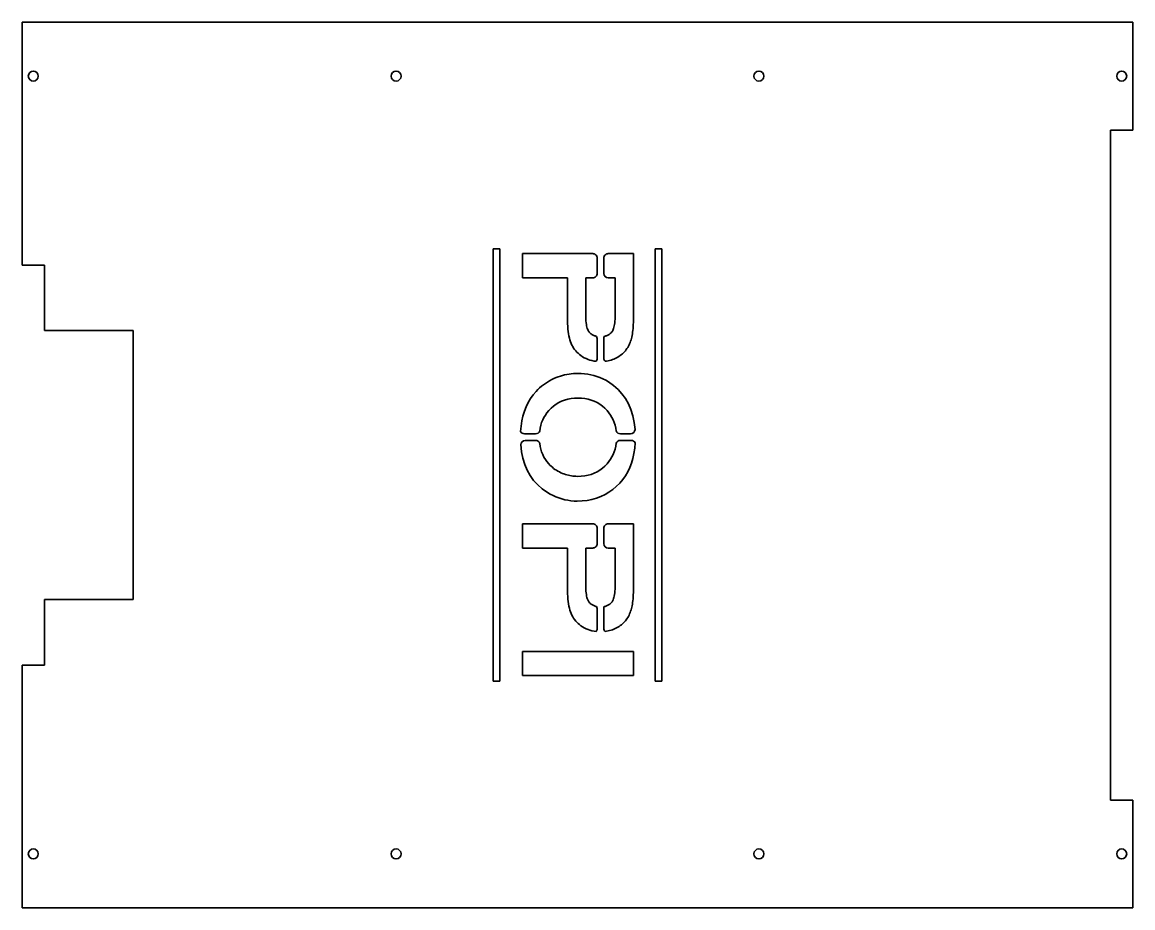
# Model space of a CAD drawing. Extents: x -40 to 460, y -51 to 348.
import ezdxf

# ---------------------------------------------------------------- set-up
doc = ezdxf.new("R2010")
doc.units = 0

msp = doc.modelspace()

# ---------------------------------------------------------------- linework, layer by layer
at = {"color": 7, "lineweight": 35}
for p, q in [((-40, 347.75), (460, 347.75)), ((-40, 238.5), (-40, 347.75)), ((460, 347.75), (460, 299.25)), ((450, 299.25), (450, 148.5)), ((172, 245.75), (172, 51.25)), ((175, 51.25), (175, 245.75)), ((245, 51.25), (245, 245.75)), ((248, 245.75), (248, 51.25)), ((188.994919, 243.613068), (216.831909, 243.613068)), ((235.185394, 243.613068), (235.185394, 214.748596)), ((-30, 238.5), (-30, 209)), ((-30, 209), (10, 209)), ((10, 209), (10, 88)), ((450, -2.25), (450, 148.5)), ((188.994919, 122.037971), (216.831909, 122.037971)), ((235.185394, 122.037971), (235.185394, 93.1735)), ((10, 88), (-30, 88)), ((-30, 58.5), (-30, 88)), ((189.03154, 64.638695), (231.37587, 64.638695)), ((-40, -50.75), (-40, 58.5)), ((231.37587, 53.722954), (189.03154, 53.722954)), ((460, -2.25), (460, -50.75)), ((460, -50.75), (-40, -50.75))]:
    msp.add_line(p, q, dxfattribs=at)
at = {"color": 7, "lineweight": 35, "ltscale": 0.25}
for p, q in [((460, 299.25), (450, 299.25)), ((-40, 238.5), (-30, 238.5)), ((-40, 58.5), (-30, 58.5)), ((460, -2.25), (450, -2.25))]:
    msp.add_line(p, q, dxfattribs=at)
at = {"color": 7, "lineweight": 35, "ltscale": 0.075}
for p, q in [((175, 245.75), (172, 245.75)), ((245, 245.75), (248, 245.75)), ((172, 51.25), (175, 51.25)), ((248, 51.25), (245, 51.25))]:
    msp.add_line(p, q, dxfattribs=at)
at = {"color": 7, "lineweight": 35, "ltscale": 0.095238}
for p, q in [((188.994919, 243.613068), (185.185394, 243.613068)), ((188.994919, 232.697311), (185.185394, 232.697311)), ((188.994919, 122.037971), (185.185394, 122.037971)), ((188.994919, 111.122215), (185.185394, 111.122215)), ((231.37587, 64.638695), (235.185394, 64.638695)), ((231.37587, 53.722954), (235.185394, 53.722954))]:
    msp.add_line(p, q, dxfattribs=at)
at = {"color": 7, "lineweight": 35, "ltscale": 0.272894}
for p, q in [((185.185394, 243.613068), (185.185394, 232.697311)), ((185.185394, 122.037971), (185.185394, 111.122215)), ((185.185394, 64.638695), (185.185394, 53.722954)), ((235.185394, 64.638695), (235.185394, 53.722954))]:
    msp.add_line(p, q, dxfattribs=at)
at = {"color": 7, "lineweight": 35, "ltscale": 0.172894}
for p, q in [((218.831909, 234.697311), (218.831909, 241.613068)), ((221.831909, 241.613068), (221.831909, 234.697311)), ((218.831909, 113.122215), (218.831909, 120.037971)), ((221.831909, 120.037971), (221.831909, 113.122215))]:
    msp.add_line(p, q, dxfattribs=at)
at = {"color": 7, "lineweight": 35, "ltscale": 0.187683}
for p, q in [((223.831909, 243.613068), (231.339249, 243.613068)), ((223.831909, 122.037971), (231.339233, 122.037971))]:
    msp.add_line(p, q, dxfattribs=at)
at = {"color": 7, "lineweight": 35, "ltscale": 0.096154}
for p, q in [((231.339249, 243.613068), (235.185394, 243.613068)), ((231.339233, 122.037971), (235.185394, 122.037971)), ((189.03154, 64.638695), (185.185394, 64.638695)), ((185.185394, 53.722954), (189.03154, 53.722954))]:
    msp.add_line(p, q, dxfattribs=at)
at = {"color": 7, "lineweight": 35, "ltscale": 0.412088}
for p, q in [((205.478424, 232.697311), (188.994919, 232.697311)), ((205.478424, 111.122215), (188.994919, 111.122215))]:
    msp.add_line(p, q, dxfattribs=at)
at = {"color": 7, "lineweight": 35, "ltscale": 0.448718}
for p, q in [((205.478424, 214.748596), (205.478424, 232.697311)), ((205.478424, 93.1735), (205.478424, 111.122215))]:
    msp.add_line(p, q, dxfattribs=at)
at = {"color": 7, "lineweight": 35, "ltscale": 0.416667}
for p, q in [((213.720184, 232.697311), (213.720184, 216.03064)), ((226.943649, 216.03064), (226.943649, 232.697311)), ((213.720184, 111.122215), (213.720184, 94.455544)), ((226.943634, 94.455544), (226.943634, 111.122215))]:
    msp.add_line(p, q, dxfattribs=at)
at = {"color": 7, "lineweight": 35, "ltscale": 0.077793}
for p, q in [((216.831909, 232.697311), (213.720184, 232.697311)), ((216.831909, 111.122215), (213.720184, 111.122215)), ((226.943634, 111.122215), (223.831909, 111.122215))]:
    msp.add_line(p, q, dxfattribs=at)
at = {"color": 7, "lineweight": 35, "ltscale": 0.077794}
msp.add_line((226.943649, 232.697311), (223.831909, 232.697311), dxfattribs=at)
at = {"color": 7, "lineweight": 35, "ltscale": 0.024168}
for p, q in [((213.720184, 216.03064), (213.730804, 215.06398)), ((213.720184, 94.455544), (213.730804, 93.488884))]:
    msp.add_line(p, q, dxfattribs=at)
at = {"color": 7, "lineweight": 35, "ltscale": 0.022697}
for p, q in [((213.730804, 215.06398), (213.76268, 214.156647)), ((213.730804, 93.488884), (213.76268, 92.581551))]:
    msp.add_line(p, q, dxfattribs=at)
at = {"color": 7, "lineweight": 35, "ltscale": 0.022825}
for p, q in [((226.901138, 214.144928), (226.933014, 215.057388)), ((226.901138, 92.569832), (226.933014, 93.482292))]:
    msp.add_line(p, q, dxfattribs=at)
at = {"color": 7, "lineweight": 35, "ltscale": 0.024333}
for p, q in [((226.933014, 215.057388), (226.943649, 216.03064)), ((226.933014, 93.482292), (226.943634, 94.455544))]:
    msp.add_line(p, q, dxfattribs=at)
at = {"color": 7, "lineweight": 35, "ltscale": 0.033852}
for p, q in [((205.492172, 213.394577), (205.478424, 214.748596)), ((205.492172, 91.819481), (205.478424, 93.1735))]:
    msp.add_line(p, q, dxfattribs=at)
at = {"color": 7, "lineweight": 35, "ltscale": 0.032338}
for p, q in [((205.533371, 212.101715), (205.492172, 213.394577)), ((205.533371, 90.526619), (205.492172, 91.819481))]:
    msp.add_line(p, q, dxfattribs=at)
at = {"color": 7, "lineweight": 35, "ltscale": 0.03084}
for p, q in [((205.602051, 210.870026), (205.533371, 212.101715)), ((205.602051, 89.29493), (205.533371, 90.526619))]:
    msp.add_line(p, q, dxfattribs=at)
at = {"color": 7, "lineweight": 35, "ltscale": 0.029362}
msp.add_line((205.698212, 209.699509), (205.602051, 210.870026), dxfattribs=at)
at = {"color": 7, "lineweight": 35, "ltscale": 0.021241}
for p, q in [((213.76268, 214.156647), (213.815796, 213.30867)), ((213.76268, 92.581551), (213.815796, 91.733574))]:
    msp.add_line(p, q, dxfattribs=at)
at = {"color": 7, "lineweight": 35, "ltscale": 0.019804}
msp.add_line((213.815796, 213.30867), (213.890152, 212.52002), dxfattribs=at)
at = {"color": 7, "lineweight": 35, "ltscale": 0.018388}
msp.add_line((213.890152, 212.52002), (213.985764, 211.790726), dxfattribs=at)
at = {"color": 7, "lineweight": 35, "ltscale": 0.017002}
for p, q in [((213.985764, 211.790726), (214.1026, 211.120758)), ((213.985764, 90.21563), (214.1026, 89.545662))]:
    msp.add_line(p, q, dxfattribs=at)
at = {"color": 7, "lineweight": 35, "ltscale": 0.015651}
for p, q in [((214.1026, 211.120758), (214.240707, 210.510132)), ((214.1026, 89.545662), (214.240707, 88.935036))]:
    msp.add_line(p, q, dxfattribs=at)
at = {"color": 7, "lineweight": 35, "ltscale": 0.014346}
for p, q in [((214.240707, 210.510132), (214.40004, 209.958847)), ((214.240707, 88.935036), (214.40004, 88.383766))]:
    msp.add_line(p, q, dxfattribs=at)
at = {"color": 7, "lineweight": 35, "ltscale": 0.014258}
for p, q in [((226.263779, 209.947128), (226.423126, 210.494751)), ((226.263779, 88.372032), (226.423126, 88.919655))]:
    msp.add_line(p, q, dxfattribs=at)
at = {"color": 7, "lineweight": 35, "ltscale": 0.015597}
msp.add_line((226.423126, 210.494751), (226.561218, 211.103165), dxfattribs=at)
at = {"color": 7, "lineweight": 35, "ltscale": 0.016984}
for p, q in [((226.561218, 211.103165), (226.67807, 211.7724)), ((226.561218, 89.528084), (226.67807, 90.197304))]:
    msp.add_line(p, q, dxfattribs=at)
at = {"color": 7, "lineweight": 35, "ltscale": 0.018407}
for p, q in [((226.67807, 211.7724), (226.773682, 212.502441)), ((226.67807, 90.197304), (226.773666, 90.927345))]:
    msp.add_line(p, q, dxfattribs=at)
at = {"color": 7, "lineweight": 35, "ltscale": 0.019858}
for p, q in [((226.773682, 212.502441), (226.848038, 213.293274)), ((226.773666, 90.927345), (226.848022, 91.718193))]:
    msp.add_line(p, q, dxfattribs=at)
at = {"color": 7, "lineweight": 35, "ltscale": 0.021333}
msp.add_line((226.848038, 213.293274), (226.901138, 214.144928), dxfattribs=at)
at = {"color": 7, "lineweight": 35, "ltscale": 0.022282}
for p, q in [((235.068176, 210.742737), (235.002258, 209.853912)), ((235.068176, 89.167641), (235.002243, 88.278816))]:
    msp.add_line(p, q, dxfattribs=at)
at = {"color": 7, "lineweight": 35, "ltscale": 0.023382}
for p, q in [((235.119461, 211.67662), (235.068176, 210.742737)), ((235.119461, 90.101509), (235.068176, 89.167641))]:
    msp.add_line(p, q, dxfattribs=at)
at = {"color": 7, "lineweight": 35, "ltscale": 0.02449}
msp.add_line((235.156082, 212.655548), (235.119461, 211.67662), dxfattribs=at)
at = {"color": 7, "lineweight": 35, "ltscale": 0.025606}
for p, q in [((235.178085, 213.679535), (235.156082, 212.655548)), ((235.17807, 92.104454), (235.156082, 91.080452))]:
    msp.add_line(p, q, dxfattribs=at)
at = {"color": 7, "lineweight": 35, "ltscale": 0.026727}
for p, q in [((235.185394, 214.748596), (235.178085, 213.679535)), ((235.185394, 93.1735), (235.17807, 92.104454))]:
    msp.add_line(p, q, dxfattribs=at)
at = {"color": 7, "lineweight": 35, "ltscale": 0.027905}
msp.add_line((205.821838, 208.590179), (205.698212, 209.699509), dxfattribs=at)
at = {"color": 7, "lineweight": 35, "ltscale": 0.026475}
for p, q in [((205.972931, 207.542007), (205.821838, 208.590179)), ((205.972931, 85.966896), (205.821838, 87.015068))]:
    msp.add_line(p, q, dxfattribs=at)
at = {"color": 7, "lineweight": 35, "ltscale": 0.025076}
msp.add_line((206.151505, 206.555008), (205.972931, 207.542007), dxfattribs=at)
at = {"color": 7, "lineweight": 35, "ltscale": 0.023712}
for p, q in [((206.357559, 205.629181), (206.151505, 206.555008)), ((206.357559, 84.054085), (206.151505, 84.979912))]:
    msp.add_line(p, q, dxfattribs=at)
at = {"color": 7, "lineweight": 35, "ltscale": 0.022391}
for p, q in [((206.591064, 204.764526), (206.357559, 205.629181)), ((206.591064, 83.18943), (206.357559, 84.054085))]:
    msp.add_line(p, q, dxfattribs=at)
at = {"color": 7, "lineweight": 35, "ltscale": 0.013101}
for p, q in [((214.40004, 209.958847), (214.580627, 209.466904)), ((214.40004, 88.383766), (214.580627, 87.891823))]:
    msp.add_line(p, q, dxfattribs=at)
at = {"color": 7, "lineweight": 35, "ltscale": 0.011934}
msp.add_line((214.580627, 209.466904), (214.782455, 209.034302), dxfattribs=at)
at = {"color": 7, "lineweight": 35, "ltscale": 0.007288}
for p, q in [((214.782455, 209.034302), (214.929901, 208.782837)), ((225.733917, 208.782837), (225.881363, 209.034302)), ((214.782455, 87.459206), (214.929901, 87.207741)), ((225.733917, 87.207741), (225.881363, 87.459206))]:
    msp.add_line(p, q, dxfattribs=at)
at = {"color": 7, "lineweight": 35, "ltscale": 0.007298}
for p, q in [((214.929901, 208.782837), (215.093811, 208.54126)), ((225.570007, 208.541275), (225.733917, 208.782837)), ((214.929901, 87.207741), (215.093811, 86.966179)), ((225.570007, 86.966179), (225.733917, 87.207741))]:
    msp.add_line(p, q, dxfattribs=at)
at = {"color": 7, "lineweight": 35, "ltscale": 0.007341}
for p, q in [((215.093811, 208.54126), (215.274216, 208.309586)), ((225.389603, 208.309586), (225.570007, 208.541275)), ((215.093811, 86.966179), (215.274216, 86.734489)), ((225.389603, 86.734489), (225.570007, 86.966179))]:
    msp.add_line(p, q, dxfattribs=at)
at = {"color": 7, "lineweight": 35, "ltscale": 0.007414}
for p, q in [((215.274216, 208.309586), (215.4711, 208.087784)), ((225.192719, 208.087784), (225.389603, 208.309586)), ((215.274216, 86.734489), (215.4711, 86.512703)), ((225.192719, 86.512703), (225.389603, 86.734489))]:
    msp.add_line(p, q, dxfattribs=at)
at = {"color": 7, "lineweight": 35, "ltscale": 0.007518}
for p, q in [((215.4711, 208.087784), (215.684479, 207.875885)), ((224.97934, 207.875885), (225.192719, 208.087784)), ((215.4711, 86.512703), (215.684479, 86.300789)), ((224.97934, 86.300789), (225.192719, 86.512703))]:
    msp.add_line(p, q, dxfattribs=at)
at = {"color": 7, "lineweight": 35, "ltscale": 0.00765}
for p, q in [((215.684479, 207.875885), (215.914322, 207.673874)), ((224.749496, 207.673874), (224.97934, 207.875885)), ((215.684479, 86.300789), (215.914322, 86.098763)), ((224.749496, 86.098763), (224.97934, 86.300789))]:
    msp.add_line(p, q, dxfattribs=at)
at = {"color": 7, "lineweight": 35, "ltscale": 0.00781}
for p, q in [((215.914322, 207.673874), (216.16066, 207.48175)), ((224.503159, 207.48175), (224.749496, 207.673874)), ((215.914322, 86.098763), (216.16066, 85.906654)), ((224.503159, 85.906654), (224.749496, 86.098763))]:
    msp.add_line(p, q, dxfattribs=at)
at = {"color": 7, "lineweight": 35, "ltscale": 0.007996}
for p, q in [((216.16066, 207.48175), (216.423492, 207.299515)), ((224.240326, 207.299515), (224.503159, 207.48175)), ((216.16066, 85.906654), (216.423492, 85.724419)), ((224.240326, 85.724419), (224.503159, 85.906654))]:
    msp.add_line(p, q, dxfattribs=at)
at = {"color": 7, "lineweight": 35, "ltscale": 0.008205}
for p, q in [((216.423492, 207.299515), (216.702789, 207.127167)), ((223.961029, 207.127167), (224.240326, 207.299515)), ((216.423492, 85.724419), (216.702789, 85.552071)), ((223.961029, 85.552071), (224.240326, 85.724419))]:
    msp.add_line(p, q, dxfattribs=at)
at = {"color": 7, "lineweight": 35, "ltscale": 0.008437}
for p, q in [((216.702789, 207.127167), (216.998581, 206.964706)), ((223.665237, 206.964706), (223.961029, 207.127167)), ((216.702789, 85.552071), (216.998581, 85.38961)), ((223.665237, 85.38961), (223.961029, 85.552071))]:
    msp.add_line(p, q, dxfattribs=at)
at = {"color": 7, "lineweight": 35, "ltscale": 0.008541}
for p, q in [((216.998581, 206.964706), (217.305725, 206.815079)), ((216.998581, 85.38961), (217.305725, 85.239983))]:
    msp.add_line(p, q, dxfattribs=at)
at = {"color": 7, "lineweight": 35, "ltscale": 0.008519}
for p, q in [((217.305725, 206.815079), (217.619095, 206.681198)), ((217.305725, 85.239983), (217.619095, 85.106087))]:
    msp.add_line(p, q, dxfattribs=at)
at = {"color": 7, "lineweight": 35, "ltscale": 0.008518}
for p, q in [((217.619095, 206.681198), (217.93869, 206.563065)), ((217.619095, 85.106087), (217.93869, 84.987968))]:
    msp.add_line(p, q, dxfattribs=at)
at = {"color": 7, "lineweight": 35, "ltscale": 0.008538}
for p, q in [((217.93869, 206.563065), (218.264511, 206.460678)), ((217.93869, 84.987968), (218.264511, 84.885597))]:
    msp.add_line(p, q, dxfattribs=at)
at = {"color": 7, "lineweight": 35, "ltscale": 0.008579}
for p, q in [((218.264511, 206.460678), (218.596558, 206.374054)), ((218.264511, 84.885597), (218.596558, 84.798958))]:
    msp.add_line(p, q, dxfattribs=at)
at = {"color": 7, "lineweight": 35, "ltscale": 0.225352}
for p, q in [((218.831909, 196.418686), (218.831909, 205.43277)), ((218.831909, 74.84359), (218.831909, 83.857674))]:
    msp.add_line(p, q, dxfattribs=at)
at = {"color": 7, "lineweight": 35, "ltscale": 0.22055}
for p, q in [((221.831909, 205.415802), (221.831909, 196.593811)), ((221.831909, 83.840706), (221.831909, 75.0187))]:
    msp.add_line(p, q, dxfattribs=at)
at = {"color": 7, "lineweight": 35, "ltscale": 0.008499}
for p, q in [((222.076416, 206.374054), (222.405167, 206.460678)), ((222.076416, 84.798958), (222.405167, 84.885597))]:
    msp.add_line(p, q, dxfattribs=at)
at = {"color": 7, "lineweight": 35, "ltscale": 0.008477}
for p, q in [((222.405167, 206.460678), (222.728424, 206.563065)), ((222.405167, 84.885597), (222.728424, 84.987968))]:
    msp.add_line(p, q, dxfattribs=at)
at = {"color": 7, "lineweight": 35, "ltscale": 0.008475}
for p, q in [((222.728424, 206.563065), (223.046188, 206.681198)), ((222.728424, 84.987968), (223.046188, 85.106087))]:
    msp.add_line(p, q, dxfattribs=at)
at = {"color": 7, "lineweight": 35, "ltscale": 0.008494}
for p, q in [((223.046188, 206.681198), (223.358459, 206.815079)), ((223.046188, 85.106087), (223.358459, 85.239983))]:
    msp.add_line(p, q, dxfattribs=at)
at = {"color": 7, "lineweight": 35, "ltscale": 0.008533}
for p, q in [((223.358459, 206.815079), (223.665237, 206.964706)), ((223.358459, 85.239983), (223.665237, 85.38961))]:
    msp.add_line(p, q, dxfattribs=at)
at = {"color": 7, "lineweight": 35, "ltscale": 0.011785}
for p, q in [((225.881363, 209.034302), (226.083206, 209.460312)), ((225.881363, 87.459206), (226.083191, 87.885216))]:
    msp.add_line(p, q, dxfattribs=at)
at = {"color": 7, "lineweight": 35, "ltscale": 0.012981}
for p, q in [((226.083206, 209.460312), (226.263779, 209.947128)), ((226.083191, 87.885216), (226.263779, 88.372032))]:
    msp.add_line(p, q, dxfattribs=at)
at = {"color": 7, "lineweight": 35, "ltscale": 0.016093}
msp.add_line((234.295654, 205.452072), (234.117264, 204.833572), dxfattribs=at)
at = {"color": 7, "lineweight": 35, "ltscale": 0.016318}
for p, q in [((234.452789, 206.085587), (234.295654, 205.452072)), ((234.452789, 84.51049), (234.295639, 83.876976))]:
    msp.add_line(p, q, dxfattribs=at)
at = {"color": 7, "lineweight": 35, "ltscale": 0.01695}
for p, q in [((234.591995, 206.749146), (234.452789, 206.085587)), ((234.59198, 85.174049), (234.452789, 84.51049))]:
    msp.add_line(p, q, dxfattribs=at)
at = {"color": 7, "lineweight": 35, "ltscale": 0.017987}
for p, q in [((234.716522, 207.457748), (234.591995, 206.749146)), ((234.716522, 85.882652), (234.59198, 85.174049))]:
    msp.add_line(p, q, dxfattribs=at)
at = {"color": 7, "lineweight": 35, "ltscale": 0.019041}
for p, q in [((234.826431, 208.211411), (234.716522, 207.457748)), ((234.826416, 86.63633), (234.716522, 85.882652))]:
    msp.add_line(p, q, dxfattribs=at)
at = {"color": 7, "lineweight": 35, "ltscale": 0.020109}
for p, q in [((234.921661, 209.010132), (234.826431, 208.211411)), ((234.921661, 87.435036), (234.826416, 86.63633))]:
    msp.add_line(p, q, dxfattribs=at)
at = {"color": 7, "lineweight": 35, "ltscale": 0.021191}
msp.add_line((235.002258, 209.853912), (234.921661, 209.010132), dxfattribs=at)
at = {"color": 7, "lineweight": 35, "ltscale": 0.02112}
for p, q in [((206.852051, 203.961044), (206.591064, 204.764526)), ((206.852051, 82.385948), (206.591064, 83.18943))]:
    msp.add_line(p, q, dxfattribs=at)
at = {"color": 7, "lineweight": 35, "ltscale": 0.020315}
for p, q in [((207.145645, 203.203354), (206.852051, 203.961044)), ((207.145645, 81.628258), (206.852051, 82.385948))]:
    msp.add_line(p, q, dxfattribs=at)
at = {"color": 7, "lineweight": 35, "ltscale": 0.01998}
for p, q in [((207.476959, 202.476074), (207.145645, 203.203354)), ((207.476959, 80.900963), (207.145645, 81.628258))]:
    msp.add_line(p, q, dxfattribs=at)
at = {"color": 7, "lineweight": 35, "ltscale": 0.019714}
for p, q in [((207.846008, 201.77919), (207.476959, 202.476074)), ((207.846008, 80.204094), (207.476959, 80.900963))]:
    msp.add_line(p, q, dxfattribs=at)
at = {"color": 7, "lineweight": 35, "ltscale": 0.019521}
for p, q in [((208.252792, 201.112701), (207.846008, 201.77919)), ((208.252792, 79.537605), (207.846008, 80.204094))]:
    msp.add_line(p, q, dxfattribs=at)
at = {"color": 7, "lineweight": 35, "ltscale": 0.0194}
for p, q in [((208.697296, 200.476624), (208.252792, 201.112701)), ((208.697296, 78.901527), (208.252792, 79.537605))]:
    msp.add_line(p, q, dxfattribs=at)
at = {"color": 7, "lineweight": 35, "ltscale": 0.019355}
msp.add_line((209.179535, 199.870941), (208.697296, 200.476624), dxfattribs=at)
at = {"color": 7, "lineweight": 35, "ltscale": 0.015673}
for p, q in [((231.925323, 200.426254), (231.539963, 199.931747)), ((231.925323, 78.851158), (231.539963, 78.356651))]:
    msp.add_line(p, q, dxfattribs=at)
at = {"color": 7, "lineweight": 35, "ltscale": 0.015201}
for p, q in [((232.273682, 200.924606), (231.925323, 200.426254)), ((232.273666, 79.34951), (231.925323, 78.851158))]:
    msp.add_line(p, q, dxfattribs=at)
at = {"color": 7, "lineweight": 35, "ltscale": 0.015218}
for p, q in [((232.600784, 201.437973), (232.273682, 200.924606)), ((232.600769, 79.862877), (232.273666, 79.34951))]:
    msp.add_line(p, q, dxfattribs=at)
at = {"color": 7, "lineweight": 35, "ltscale": 0.015263}
for p, q in [((232.906647, 201.966354), (232.600784, 201.437973)), ((232.906631, 80.391258), (232.600769, 79.862877))]:
    msp.add_line(p, q, dxfattribs=at)
at = {"color": 7, "lineweight": 35, "ltscale": 0.015336}
for p, q in [((233.191254, 202.509766), (232.906647, 201.966354)), ((233.191254, 80.934669), (232.906631, 80.391258))]:
    msp.add_line(p, q, dxfattribs=at)
at = {"color": 7, "lineweight": 35, "ltscale": 0.015436}
msp.add_line((233.454636, 203.068192), (233.191254, 202.509766), dxfattribs=at)
at = {"color": 7, "lineweight": 35, "ltscale": 0.015561}
msp.add_line((233.696747, 203.641632), (233.454636, 203.068192), dxfattribs=at)
at = {"color": 7, "lineweight": 35, "ltscale": 0.015714}
for p, q in [((233.917633, 204.230103), (233.696747, 203.641632)), ((233.917633, 82.655006), (233.696747, 82.066551))]:
    msp.add_line(p, q, dxfattribs=at)
at = {"color": 7, "lineweight": 35, "ltscale": 0.015891}
for p, q in [((234.117264, 204.833572), (233.917633, 204.230103)), ((234.117264, 83.258492), (233.917633, 82.655006))]:
    msp.add_line(p, q, dxfattribs=at)
at = {"color": 7, "lineweight": 35, "ltscale": 0.019386}
for p, q in [((209.699493, 199.29567), (209.179535, 199.870941)), ((209.699493, 77.720558), (209.179535, 78.29583))]:
    msp.add_line(p, q, dxfattribs=at)
at = {"color": 7, "lineweight": 35, "ltscale": 0.019492}
for p, q in [((210.257187, 198.750793), (209.699493, 199.29567)), ((210.257187, 77.175682), (209.699493, 77.720558))]:
    msp.add_line(p, q, dxfattribs=at)
at = {"color": 7, "lineweight": 35, "ltscale": 0.019672}
for p, q in [((210.8526, 198.236328), (210.257187, 198.750793)), ((210.8526, 76.661217), (210.257187, 77.175682))]:
    msp.add_line(p, q, dxfattribs=at)
at = {"color": 7, "lineweight": 35, "ltscale": 0.019925}
for p, q in [((211.485764, 197.752258), (210.8526, 198.236328)), ((211.485764, 76.177162), (210.8526, 76.661217))]:
    msp.add_line(p, q, dxfattribs=at)
at = {"color": 7, "lineweight": 35, "ltscale": 0.023249}
for p, q in [((212.260117, 197.237244), (211.485764, 197.752258)), ((212.260117, 75.662148), (211.485764, 76.177162))]:
    msp.add_line(p, q, dxfattribs=at)
at = {"color": 7, "lineweight": 35, "ltscale": 0.023065}
for p, q in [((213.059387, 196.776428), (212.260117, 197.237244)), ((213.059387, 75.201332), (212.260117, 75.662148))]:
    msp.add_line(p, q, dxfattribs=at)
at = {"color": 7, "lineweight": 35, "ltscale": 0.022975}
for p, q in [((213.88356, 196.369843), (213.059387, 196.776428)), ((213.88356, 74.794731), (213.059387, 75.201332))]:
    msp.add_line(p, q, dxfattribs=at)
at = {"color": 7, "lineweight": 35, "ltscale": 0.022982}
for p, q in [((214.732635, 196.017456), (213.88356, 196.369843)), ((214.732635, 74.442375), (213.88356, 74.794731))]:
    msp.add_line(p, q, dxfattribs=at)
at = {"color": 7, "lineweight": 35, "ltscale": 0.023087}
for p, q in [((215.606644, 195.719284), (214.732635, 196.017456)), ((215.606644, 74.144188), (214.732635, 74.442375))]:
    msp.add_line(p, q, dxfattribs=at)
at = {"color": 7, "lineweight": 35, "ltscale": 0.023285}
for p, q in [((216.505539, 195.475327), (215.606644, 195.719284)), ((216.505539, 73.90023), (215.606644, 74.144188))]:
    msp.add_line(p, q, dxfattribs=at)
at = {"color": 7, "lineweight": 35, "ltscale": 0.023577}
for p, q in [((217.429352, 195.285583), (216.505539, 195.475327)), ((217.429352, 73.710503), (216.505539, 73.90023))]:
    msp.add_line(p, q, dxfattribs=at)
at = {"color": 7, "lineweight": 35, "ltscale": 0.023959}
for p, q in [((218.378067, 195.150055), (217.429352, 195.285583)), ((218.378067, 73.574959), (217.429352, 73.710503))]:
    msp.add_line(p, q, dxfattribs=at)
at = {"color": 7, "lineweight": 35, "ltscale": 0.017125}
for p, q in [((223.104797, 195.270203), (222.427155, 195.170212)), ((223.104797, 73.695122), (222.427155, 73.5951))]:
    msp.add_line(p, q, dxfattribs=at)
at = {"color": 7, "lineweight": 35, "ltscale": 0.017064}
for p, q in [((223.775131, 195.398773), (223.104797, 195.270203)), ((223.775131, 73.823677), (223.104797, 73.695122))]:
    msp.add_line(p, q, dxfattribs=at)
at = {"color": 7, "lineweight": 35, "ltscale": 0.017034}
for p, q in [((224.438141, 195.555923), (223.775131, 195.398773)), ((224.438141, 73.980827), (223.775131, 73.823677))]:
    msp.add_line(p, q, dxfattribs=at)
at = {"color": 7, "lineweight": 35, "ltscale": 0.017037}
msp.add_line((225.093811, 195.741638), (224.438141, 195.555923), dxfattribs=at)
at = {"color": 7, "lineweight": 35, "ltscale": 0.017071}
for p, q in [((225.742172, 195.955917), (225.093811, 195.741638)), ((225.742172, 74.380821), (225.093811, 74.166527))]:
    msp.add_line(p, q, dxfattribs=at)
at = {"color": 7, "lineweight": 35, "ltscale": 0.017137}
for p, q in [((226.383209, 196.198776), (225.742172, 195.955917)), ((226.383194, 74.62368), (225.742172, 74.380821))]:
    msp.add_line(p, q, dxfattribs=at)
at = {"color": 7, "lineweight": 35, "ltscale": 0.017234}
for p, q in [((227.016907, 196.4702), (226.383209, 196.198776)), ((227.016891, 74.895103), (226.383194, 74.62368))]:
    msp.add_line(p, q, dxfattribs=at)
at = {"color": 7, "lineweight": 35, "ltscale": 0.016652}
for p, q in [((227.613235, 196.766907), (227.016907, 196.4702)), ((227.613235, 75.191811), (227.016891, 74.895103))]:
    msp.add_line(p, q, dxfattribs=at)
at = {"color": 7, "lineweight": 35, "ltscale": 0.016389}
for p, q in [((228.186127, 197.085587), (227.613235, 196.766907)), ((228.186127, 75.51049), (227.613235, 75.191811))]:
    msp.add_line(p, q, dxfattribs=at)
at = {"color": 7, "lineweight": 35, "ltscale": 0.016162}
for p, q in [((228.73558, 197.426254), (228.186127, 197.085587)), ((228.73558, 75.851158), (228.186127, 75.51049))]:
    msp.add_line(p, q, dxfattribs=at)
at = {"color": 7, "lineweight": 35, "ltscale": 0.015972}
for p, q in [((229.261597, 197.788879), (228.73558, 197.426254)), ((229.261581, 76.213799), (228.73558, 75.851158))]:
    msp.add_line(p, q, dxfattribs=at)
at = {"color": 7, "lineweight": 35, "ltscale": 0.015821}
for p, q in [((229.76416, 198.173508), (229.261597, 197.788879)), ((229.764145, 76.598412), (229.261581, 76.213799))]:
    msp.add_line(p, q, dxfattribs=at)
at = {"color": 7, "lineweight": 35, "ltscale": 0.01571}
for p, q in [((230.243286, 198.580093), (229.76416, 198.173508)), ((230.243271, 77.004997), (229.764145, 76.598412))]:
    msp.add_line(p, q, dxfattribs=at)
at = {"color": 7, "lineweight": 35, "ltscale": 0.015638}
msp.add_line((230.698944, 199.008667), (230.243286, 198.580093), dxfattribs=at)
at = {"color": 7, "lineweight": 35, "ltscale": 0.015609}
for p, q in [((231.13118, 199.459213), (230.698944, 199.008667)), ((231.13118, 77.884117), (230.698944, 77.433571))]:
    msp.add_line(p, q, dxfattribs=at)
at = {"color": 7, "lineweight": 35, "ltscale": 0.01562}
for p, q in [((231.539963, 199.931747), (231.13118, 199.459213)), ((231.539963, 78.356651), (231.13118, 77.884117))]:
    msp.add_line(p, q, dxfattribs=at)
at = {"color": 7, "lineweight": 35, "ltscale": 0.027437}
msp.add_line((194.634476, 184.600616), (195.524216, 185.243103), dxfattribs=at)
at = {"color": 7, "lineweight": 35, "ltscale": 0.027495}
msp.add_line((195.524216, 185.243103), (196.444, 185.846039), dxfattribs=at)
at = {"color": 7, "lineweight": 35, "ltscale": 0.027608}
msp.add_line((196.444, 185.846039), (197.393814, 186.409409), dxfattribs=at)
at = {"color": 7, "lineweight": 35, "ltscale": 0.027777}
msp.add_line((197.393814, 186.409409), (198.373672, 186.933212), dxfattribs=at)
at = {"color": 7, "lineweight": 35, "ltscale": 0.028}
msp.add_line((198.373672, 186.933212), (199.38356, 187.417465), dxfattribs=at)
at = {"color": 7, "lineweight": 35, "ltscale": 0.028275}
msp.add_line((199.38356, 187.417465), (200.423492, 187.862152), dxfattribs=at)
at = {"color": 7, "lineweight": 35, "ltscale": 0.025007}
msp.add_line((200.423492, 187.862152), (201.358658, 188.217102), dxfattribs=at)
at = {"color": 7, "lineweight": 35, "ltscale": 0.024916}
msp.add_line((201.358658, 188.217102), (202.303345, 188.534683), dxfattribs=at)
at = {"color": 7, "lineweight": 35, "ltscale": 0.024863}
msp.add_line((202.303345, 188.534683), (203.257553, 188.814896), dxfattribs=at)
at = {"color": 7, "lineweight": 35, "ltscale": 0.024846}
msp.add_line((203.257553, 188.814896), (204.221283, 189.057755), dxfattribs=at)
at = {"color": 7, "lineweight": 35, "ltscale": 0.024868}
msp.add_line((204.221283, 189.057755), (205.19455, 189.26326), dxfattribs=at)
at = {"color": 7, "lineweight": 35, "ltscale": 0.024927}
msp.add_line((205.19455, 189.26326), (206.177338, 189.431381), dxfattribs=at)
at = {"color": 7, "lineweight": 35, "ltscale": 0.025022}
msp.add_line((206.177338, 189.431381), (207.169632, 189.562149), dxfattribs=at)
at = {"color": 7, "lineweight": 35, "ltscale": 0.025155}
msp.add_line((207.169632, 189.562149), (208.171478, 189.655563), dxfattribs=at)
at = {"color": 7, "lineweight": 35, "ltscale": 0.025323}
msp.add_line((208.171478, 189.655563), (209.182831, 189.711609), dxfattribs=at)
at = {"color": 7, "lineweight": 35, "ltscale": 0.025526}
msp.add_line((209.182831, 189.711609), (210.203705, 189.73027), dxfattribs=at)
at = {"color": 7, "lineweight": 35, "ltscale": 0.037238}
msp.add_line((210.203705, 189.73027), (211.692719, 189.691818), dxfattribs=at)
at = {"color": 7, "lineweight": 35, "ltscale": 0.036698}
msp.add_line((211.692719, 189.691818), (213.156082, 189.576431), dxfattribs=at)
at = {"color": 7, "lineweight": 35, "ltscale": 0.036263}
msp.add_line((213.156082, 189.576431), (214.593811, 189.384125), dxfattribs=at)
at = {"color": 7, "lineweight": 35, "ltscale": 0.035938}
msp.add_line((214.593811, 189.384125), (216.005905, 189.114883), dxfattribs=at)
at = {"color": 7, "lineweight": 35, "ltscale": 0.035725}
msp.add_line((216.005905, 189.114883), (217.392349, 188.768738), dxfattribs=at)
at = {"color": 7, "lineweight": 35, "ltscale": 0.035627}
msp.add_line((217.392349, 188.768738), (218.753159, 188.345657), dxfattribs=at)
at = {"color": 7, "lineweight": 35, "ltscale": 0.035643}
msp.add_line((218.753159, 188.345657), (220.088318, 187.845657), dxfattribs=at)
at = {"color": 7, "lineweight": 35, "ltscale": 0.035774}
msp.add_line((220.088318, 187.845657), (221.397842, 187.268738), dxfattribs=at)
at = {"color": 7, "lineweight": 35, "ltscale": 0.03602}
msp.add_line((221.397842, 187.268738), (222.681732, 186.614883), dxfattribs=at)
at = {"color": 7, "lineweight": 35, "ltscale": 0.036376}
msp.add_line((222.681732, 186.614883), (223.939972, 185.884125), dxfattribs=at)
at = {"color": 7, "lineweight": 35, "ltscale": 0.068926}
msp.add_line((223.939972, 185.884125), (226.204086, 184.310867), dxfattribs=at)
at = {"color": 7, "lineweight": 35, "ltscale": 0.051854}
msp.add_line((188.830811, 178.360321), (190.032654, 180.050797), dxfattribs=at)
at = {"color": 7, "lineweight": 35, "ltscale": 0.051926}
msp.add_line((190.032654, 180.050797), (191.37587, 181.63504), dxfattribs=at)
at = {"color": 7, "lineweight": 35, "ltscale": 0.027765}
msp.add_line((191.37587, 181.63504), (192.145477, 182.435776), dxfattribs=at)
at = {"color": 7, "lineweight": 35, "ltscale": 0.0276}
msp.add_line((192.145477, 182.435776), (192.945099, 183.196945), dxfattribs=at)
at = {"color": 7, "lineweight": 35, "ltscale": 0.02749}
msp.add_line((192.945099, 183.196945), (193.77478, 183.918564), dxfattribs=at)
at = {"color": 7, "lineweight": 35, "ltscale": 0.027435}
msp.add_line((193.77478, 183.918564), (194.634476, 184.600616), dxfattribs=at)
at = {"color": 7, "lineweight": 35, "ltscale": 0.067417}
msp.add_line((226.204086, 184.310867), (228.234482, 182.536133), dxfattribs=at)
at = {"color": 7, "lineweight": 35, "ltscale": 0.066771}
msp.add_line((228.234482, 182.536133), (230.031174, 180.559952), dxfattribs=at)
at = {"color": 7, "lineweight": 35, "ltscale": 0.067013}
msp.add_line((230.031174, 180.559952), (231.594177, 178.382294), dxfattribs=at)
at = {"color": 7, "lineweight": 35, "ltscale": 0.052831}
msp.add_line((186.851334, 174.660675), (187.77037, 176.563614), dxfattribs=at)
at = {"color": 7, "lineweight": 35, "ltscale": 0.052158}
msp.add_line((187.77037, 176.563614), (188.830811, 178.360321), dxfattribs=at)
at = {"color": 7, "lineweight": 35, "ltscale": 0.035882}
for p, q in [((200.344727, 175.830658), (199.185394, 174.984497)), ((221.222015, 174.984482), (220.062683, 175.830643))]:
    msp.add_line(p, q, dxfattribs=at)
at = {"color": 7, "lineweight": 35, "ltscale": 0.035621}
for p, q in [((201.566345, 176.56398), (200.344727, 175.830658)), ((220.062683, 175.830643), (218.841064, 176.56398))]:
    msp.add_line(p, q, dxfattribs=at)
at = {"color": 7, "lineweight": 35, "ltscale": 0.035649}
for p, q in [((202.85022, 177.184494), (201.566345, 176.56398)), ((218.841064, 176.56398), (217.55719, 177.184494))]:
    msp.add_line(p, q, dxfattribs=at)
at = {"color": 7, "lineweight": 35, "ltscale": 0.035968}
for p, q in [((204.196381, 177.692184), (202.85022, 177.184494)), ((217.55719, 177.184494), (216.211029, 177.692184))]:
    msp.add_line(p, q, dxfattribs=at)
at = {"color": 7, "lineweight": 35, "ltscale": 0.036568}
for p, q in [((205.604797, 178.087051), (204.196381, 177.692184)), ((216.211029, 177.692184), (214.802612, 178.087051))]:
    msp.add_line(p, q, dxfattribs=at)
at = {"color": 7, "lineweight": 35, "ltscale": 0.037438}
for p, q in [((207.0755, 178.36911), (205.604797, 178.087051)), ((214.802612, 178.087051), (213.331909, 178.369095))]:
    msp.add_line(p, q, dxfattribs=at)
at = {"color": 7, "lineweight": 35, "ltscale": 0.038557}
for p, q in [((208.608475, 178.53833), (207.0755, 178.36911)), ((213.331909, 178.369095), (211.79895, 178.53833))]:
    msp.add_line(p, q, dxfattribs=at)
at = {"color": 7, "lineweight": 35, "ltscale": 0.039906}
for p, q in [((210.203705, 178.594742), (208.608475, 178.53833)), ((211.79895, 178.53833), (210.203705, 178.594742))]:
    msp.add_line(p, q, dxfattribs=at)
at = {"color": 7, "lineweight": 35, "ltscale": 0.068133}
msp.add_line((231.594177, 178.382294), (232.923492, 176.003174), dxfattribs=at)
at = {"color": 7, "lineweight": 35, "ltscale": 0.070088}
msp.add_line((232.923492, 176.003174), (234.019089, 173.422592), dxfattribs=at)
at = {"color": 7, "lineweight": 35, "ltscale": 0.056902}
msp.add_line((184.942535, 168.314529), (185.437408, 170.536148), dxfattribs=at)
at = {"color": 7, "lineweight": 35, "ltscale": 0.055225}
msp.add_line((185.437408, 170.536148), (186.073669, 172.651535), dxfattribs=at)
at = {"color": 7, "lineweight": 35, "ltscale": 0.05386}
msp.add_line((186.073669, 172.651535), (186.851334, 174.660675), dxfattribs=at)
at = {"color": 7, "lineweight": 35, "ltscale": 0.031245}
msp.add_line((195.523849, 170.95079), (194.88649, 169.875702), dxfattribs=at)
at = {"color": 7, "lineweight": 35, "ltscale": 0.031369}
msp.add_line((196.246201, 171.976791), (195.523849, 170.95079), dxfattribs=at)
at = {"color": 7, "lineweight": 35, "ltscale": 0.031684}
msp.add_line((197.053528, 172.95372), (196.246201, 171.976791), dxfattribs=at)
at = {"color": 7, "lineweight": 35, "ltscale": 0.037245}
for p, q in [((198.088318, 174.025528), (197.053528, 172.95372)), ((223.353882, 172.95372), (222.319092, 174.025513))]:
    msp.add_line(p, q, dxfattribs=at)
at = {"color": 7, "lineweight": 35, "ltscale": 0.036428}
for p, q in [((199.185394, 174.984497), (198.088318, 174.025528)), ((222.319092, 174.025513), (221.222015, 174.984482))]:
    msp.add_line(p, q, dxfattribs=at)
at = {"color": 7, "lineweight": 35, "ltscale": 0.031669}
msp.add_line((224.161209, 171.977539), (223.353882, 172.95372), dxfattribs=at)
at = {"color": 7, "lineweight": 35, "ltscale": 0.031325}
msp.add_line((224.88356, 170.95372), (224.161209, 171.977539), dxfattribs=at)
at = {"color": 7, "lineweight": 35, "ltscale": 0.031167}
msp.add_line((225.52092, 169.882294), (224.88356, 170.95372), dxfattribs=at)
at = {"color": 7, "lineweight": 35, "ltscale": 0.072813}
msp.add_line((234.019089, 173.422592), (234.880997, 170.640533), dxfattribs=at)
at = {"color": 7, "lineweight": 35, "ltscale": 0.076224}
msp.add_line((234.880997, 170.640533), (235.509216, 167.657013), dxfattribs=at)
at = {"color": 7, "lineweight": 35, "ltscale": 0.061082}
msp.add_line((184.376968, 163.552628), (184.58905, 165.986694), dxfattribs=at)
at = {"color": 7, "lineweight": 35, "ltscale": 0.058863}
msp.add_line((184.58905, 165.986694), (184.942535, 168.314529), dxfattribs=at)
at = {"color": 7, "lineweight": 35, "ltscale": 0.033437}
msp.add_line((193.186859, 165.084488), (192.974411, 163.763977), dxfattribs=at)
at = {"color": 7, "lineweight": 35, "ltscale": 0.032644}
msp.add_line((193.484299, 166.355927), (193.186859, 165.084488), dxfattribs=at)
at = {"color": 7, "lineweight": 35, "ltscale": 0.032019}
msp.add_line((193.866714, 167.578262), (193.484299, 166.355927), dxfattribs=at)
at = {"color": 7, "lineweight": 35, "ltscale": 0.031573}
msp.add_line((194.334106, 168.751526), (193.866714, 167.578262), dxfattribs=at)
at = {"color": 7, "lineweight": 35, "ltscale": 0.031314}
msp.add_line((194.88649, 169.875702), (194.334106, 168.751526), dxfattribs=at)
at = {"color": 7, "lineweight": 35, "ltscale": 0.031199}
msp.add_line((226.073303, 168.763245), (225.52092, 169.882294), dxfattribs=at)
at = {"color": 7, "lineweight": 35, "ltscale": 0.03142}
msp.add_line((226.540695, 167.596573), (226.073303, 168.763245), dxfattribs=at)
at = {"color": 7, "lineweight": 35, "ltscale": 0.031827}
msp.add_line((226.923126, 166.382294), (226.540695, 167.596573), dxfattribs=at)
at = {"color": 7, "lineweight": 35, "ltscale": 0.032412}
msp.add_line((227.220566, 165.120377), (226.923126, 166.382294), dxfattribs=at)
at = {"color": 7, "lineweight": 35, "ltscale": 0.033166}
msp.add_line((227.433014, 163.810852), (227.220566, 165.120377), dxfattribs=at)
at = {"color": 7, "lineweight": 35, "ltscale": 0.080233}
msp.add_line((235.509216, 167.657013), (235.903702, 164.472031), dxfattribs=at)
at = {"color": 7, "lineweight": 35, "ltscale": 0.125594}
msp.add_line((191.134888, 162.54895), (186.11113, 162.54895), dxfattribs=at)
at = {"color": 7, "lineweight": 35, "ltscale": 0.115334}
msp.add_line((233.905182, 162.54895), (229.29184, 162.54895), dxfattribs=at)
at = {"color": 7, "lineweight": 35, "ltscale": 0.07969}
msp.add_line((184.792725, 154.484848), (184.427887, 157.65152), dxfattribs=at)
at = {"color": 7, "lineweight": 35, "ltscale": 0.116357}
msp.add_line((186.425262, 159.54895), (191.079544, 159.54895), dxfattribs=at)
at = {"color": 7, "lineweight": 35, "ltscale": 0.033392}
msp.add_line((192.974411, 158.188873), (193.186859, 156.870193), dxfattribs=at)
at = {"color": 7, "lineweight": 35, "ltscale": 0.032581}
msp.add_line((193.186859, 156.870193), (193.484299, 155.601334), dxfattribs=at)
at = {"color": 7, "lineweight": 35, "ltscale": 0.03194}
msp.add_line((193.484299, 155.601334), (193.866714, 154.382294), dxfattribs=at)
at = {"color": 7, "lineweight": 35, "ltscale": 0.032109}
msp.add_line((226.504074, 154.437241), (226.887955, 155.662872), dxfattribs=at)
at = {"color": 7, "lineweight": 35, "ltscale": 0.032732}
msp.add_line((226.887955, 155.662872), (227.189789, 156.936874), dxfattribs=at)
at = {"color": 7, "lineweight": 35, "ltscale": 0.033512}
msp.add_line((227.189789, 156.936874), (227.409576, 158.259201), dxfattribs=at)
at = {"color": 7, "lineweight": 35, "ltscale": 0.124215}
msp.add_line((229.279221, 159.54895), (234.247833, 159.54895), dxfattribs=at)
at = {"color": 7, "lineweight": 35, "ltscale": 0.059271}
msp.add_line((235.781738, 156.071671), (235.428253, 153.727341), dxfattribs=at)
at = {"color": 7, "lineweight": 35, "ltscale": 0.061547}
msp.add_line((235.99382, 158.524414), (235.781738, 156.071671), dxfattribs=at)
at = {"color": 7, "lineweight": 35, "ltscale": 0.075852}
msp.add_line((185.400772, 151.512329), (184.792725, 154.484848), dxfattribs=at)
at = {"color": 7, "lineweight": 35, "ltscale": 0.072647}
msp.add_line((186.25206, 148.733932), (185.400772, 151.512329), dxfattribs=at)
at = {"color": 7, "lineweight": 35, "ltscale": 0.03148}
msp.add_line((193.866714, 154.382294), (194.334106, 153.213058), dxfattribs=at)
at = {"color": 7, "lineweight": 35, "ltscale": 0.031207}
msp.add_line((194.334106, 153.213058), (194.88649, 152.093643), dxfattribs=at)
at = {"color": 7, "lineweight": 35, "ltscale": 0.031127}
msp.add_line((194.88649, 152.093643), (195.523849, 151.024048), dxfattribs=at)
at = {"color": 7, "lineweight": 35, "ltscale": 0.031242}
msp.add_line((195.523849, 151.024048), (196.246201, 150.004272), dxfattribs=at)
at = {"color": 7, "lineweight": 35, "ltscale": 0.03155}
msp.add_line((196.246201, 150.004272), (197.053528, 149.034302), dxfattribs=at)
at = {"color": 7, "lineweight": 35, "ltscale": 0.03161}
msp.add_line((223.353882, 149.034302), (224.148026, 150.018188), dxfattribs=at)
at = {"color": 7, "lineweight": 35, "ltscale": 0.031351}
msp.add_line((224.148026, 150.018188), (224.860123, 151.050415), dxfattribs=at)
at = {"color": 7, "lineweight": 35, "ltscale": 0.031271}
msp.add_line((224.860123, 151.050415), (225.490143, 152.131012), dxfattribs=at)
at = {"color": 7, "lineweight": 35, "ltscale": 0.031372}
msp.add_line((225.490143, 152.131012), (226.038132, 153.259933), dxfattribs=at)
at = {"color": 7, "lineweight": 35, "ltscale": 0.031654}
msp.add_line((226.038132, 153.259933), (226.504074, 154.437241), dxfattribs=at)
at = {"color": 7, "lineweight": 35, "ltscale": 0.055515}
msp.add_line((234.93338, 151.491455), (234.297119, 149.363968), dxfattribs=at)
at = {"color": 7, "lineweight": 35, "ltscale": 0.05725}
msp.add_line((235.428253, 153.727341), (234.93338, 151.491455), dxfattribs=at)
at = {"color": 7, "lineweight": 35, "ltscale": 0.070162}
msp.add_line((187.346558, 146.149689), (186.25206, 148.733932), dxfattribs=at)
at = {"color": 7, "lineweight": 35, "ltscale": 0.068475}
msp.add_line((188.684296, 143.759583), (187.346558, 146.149689), dxfattribs=at)
at = {"color": 7, "lineweight": 35, "ltscale": 0.018885}
msp.add_line((197.053528, 149.034302), (197.570374, 148.483383), dxfattribs=at)
at = {"color": 7, "lineweight": 35, "ltscale": 0.018813}
msp.add_line((197.570374, 148.483383), (198.10994, 147.958847), dxfattribs=at)
at = {"color": 7, "lineweight": 35, "ltscale": 0.01878}
msp.add_line((198.10994, 147.958847), (198.672211, 147.460678), dxfattribs=at)
at = {"color": 7, "lineweight": 35, "ltscale": 0.018788}
msp.add_line((198.672211, 147.460678), (199.257187, 146.988876), dxfattribs=at)
at = {"color": 7, "lineweight": 35, "ltscale": 0.018836}
msp.add_line((199.257187, 146.988876), (199.864883, 146.543457), dxfattribs=at)
at = {"color": 7, "lineweight": 35, "ltscale": 0.018924}
msp.add_line((199.864883, 146.543457), (200.495285, 146.12442), dxfattribs=at)
at = {"color": 7, "lineweight": 35, "ltscale": 0.019052}
msp.add_line((200.495285, 146.12442), (201.148392, 145.731735), dxfattribs=at)
at = {"color": 7, "lineweight": 35, "ltscale": 0.019218}
msp.add_line((201.148392, 145.731735), (201.824219, 145.365433), dxfattribs=at)
at = {"color": 7, "lineweight": 35, "ltscale": 0.019421}
msp.add_line((201.824219, 145.365433), (202.522751, 145.025513), dxfattribs=at)
at = {"color": 7, "lineweight": 35, "ltscale": 0.019662}
msp.add_line((202.522751, 145.025513), (203.244003, 144.71196), dxfattribs=at)
at = {"color": 7, "lineweight": 35, "ltscale": 0.036029}
msp.add_line((217.5755, 144.803528), (218.876236, 145.424042), dxfattribs=at)
at = {"color": 7, "lineweight": 35, "ltscale": 0.035762}
msp.add_line((218.876236, 145.424042), (220.104431, 146.157379), dxfattribs=at)
at = {"color": 7, "lineweight": 35, "ltscale": 0.035808}
msp.add_line((220.104431, 146.157379), (221.260117, 147.00354), dxfattribs=at)
at = {"color": 7, "lineweight": 35, "ltscale": 0.036167}
msp.add_line((221.260117, 147.00354), (222.343262, 147.962509), dxfattribs=at)
at = {"color": 7, "lineweight": 35, "ltscale": 0.036828}
msp.add_line((222.343262, 147.962509), (223.353882, 149.034302), dxfattribs=at)
at = {"color": 7, "lineweight": 35, "ltscale": 0.052276}
msp.add_line((232.600418, 145.434296), (231.539963, 143.632111), dxfattribs=at)
at = {"color": 7, "lineweight": 35, "ltscale": 0.053004}
msp.add_line((233.519455, 147.344925), (232.600418, 145.434296), dxfattribs=at)
at = {"color": 7, "lineweight": 35, "ltscale": 0.054091}
msp.add_line((234.297119, 149.363968), (233.519455, 147.344925), dxfattribs=at)
at = {"color": 7, "lineweight": 35, "ltscale": 0.067646}
msp.add_line((190.265244, 141.563614), (188.684296, 143.759583), dxfattribs=at)
at = {"color": 7, "lineweight": 35, "ltscale": 0.067708}
msp.add_line((192.089417, 139.561768), (190.265244, 141.563614), dxfattribs=at)
at = {"color": 7, "lineweight": 35, "ltscale": 0.017514}
msp.add_line((203.244003, 144.71196), (203.898209, 144.461411), dxfattribs=at)
at = {"color": 7, "lineweight": 35, "ltscale": 0.017393}
msp.add_line((203.898209, 144.461411), (204.556824, 144.237228), dxfattribs=at)
at = {"color": 7, "lineweight": 35, "ltscale": 0.017297}
msp.add_line((204.556824, 144.237228), (205.219818, 144.039444), dxfattribs=at)
at = {"color": 7, "lineweight": 35, "ltscale": 0.017227}
msp.add_line((205.219818, 144.039444), (205.887222, 143.867996), dxfattribs=at)
at = {"color": 7, "lineweight": 35, "ltscale": 0.017182}
msp.add_line((205.887222, 143.867996), (206.559021, 143.722946), dxfattribs=at)
at = {"color": 7, "lineweight": 35, "ltscale": 0.017163}
msp.add_line((206.559021, 143.722946), (207.235214, 143.604263), dxfattribs=at)
at = {"color": 7, "lineweight": 35, "ltscale": 0.01717}
msp.add_line((207.235214, 143.604263), (207.915787, 143.511963), dxfattribs=at)
at = {"color": 7, "lineweight": 35, "ltscale": 0.017204}
msp.add_line((207.915787, 143.511963), (208.600784, 143.44603), dxfattribs=at)
at = {"color": 7, "lineweight": 35, "ltscale": 0.017262}
msp.add_line((208.600784, 143.44603), (209.290146, 143.406464), dxfattribs=at)
at = {"color": 7, "lineweight": 35, "ltscale": 0.017348}
msp.add_line((209.290146, 143.406464), (209.983932, 143.39328), dxfattribs=at)
at = {"color": 7, "lineweight": 35, "ltscale": 0.041608}
msp.add_line((209.983932, 143.39328), (211.647293, 143.449692), dxfattribs=at)
at = {"color": 7, "lineweight": 35, "ltscale": 0.039996}
msp.add_line((211.647293, 143.449692), (213.238144, 143.618927), dxfattribs=at)
at = {"color": 7, "lineweight": 35, "ltscale": 0.038607}
msp.add_line((213.238144, 143.618927), (214.756454, 143.90097), dxfattribs=at)
at = {"color": 7, "lineweight": 35, "ltscale": 0.037468}
msp.add_line((214.756454, 143.90097), (216.20224, 144.295837), dxfattribs=at)
at = {"color": 7, "lineweight": 35, "ltscale": 0.036603}
msp.add_line((216.20224, 144.295837), (217.5755, 144.803528), dxfattribs=at)
at = {"color": 7, "lineweight": 35, "ltscale": 0.054115}
msp.add_line((228.994919, 140.352982), (227.471832, 138.814896), dxfattribs=at)
at = {"color": 7, "lineweight": 35, "ltscale": 0.051947}
msp.add_line((230.338135, 141.938339), (228.994919, 140.352982), dxfattribs=at)
at = {"color": 7, "lineweight": 35, "ltscale": 0.051921}
msp.add_line((231.539963, 143.632111), (230.338135, 141.938339), dxfattribs=at)
at = {"color": 7, "lineweight": 35, "ltscale": 0.068656}
msp.add_line((194.156815, 137.754074), (192.089417, 139.561768), dxfattribs=at)
at = {"color": 7, "lineweight": 35, "ltscale": 0.070456}
msp.add_line((196.467438, 136.140533), (194.156815, 137.754074), dxfattribs=at)
at = {"color": 7, "lineweight": 35, "ltscale": 0.036393}
msp.add_line((197.722382, 135.402802), (196.467438, 136.140533), dxfattribs=at)
at = {"color": 7, "lineweight": 35, "ltscale": 0.035871}
msp.add_line((198.996384, 134.742722), (197.722382, 135.402802), dxfattribs=at)
at = {"color": 7, "lineweight": 35, "ltscale": 0.051754}
msp.add_line((222.383926, 135.172028), (220.51506, 134.281555), dxfattribs=at)
at = {"color": 7, "lineweight": 35, "ltscale": 0.051748}
msp.add_line((224.166351, 136.224411), (222.383926, 135.172028), dxfattribs=at)
at = {"color": 7, "lineweight": 35, "ltscale": 0.052146}
msp.add_line((225.86232, 137.43869), (224.166351, 136.224411), dxfattribs=at)
at = {"color": 7, "lineweight": 35, "ltscale": 0.052941}
msp.add_line((227.471832, 138.814896), (225.86232, 137.43869), dxfattribs=at)
at = {"color": 7, "lineweight": 35, "ltscale": 0.035454}
msp.add_line((200.289429, 134.160309), (198.996384, 134.742722), dxfattribs=at)
at = {"color": 7, "lineweight": 35, "ltscale": 0.035145}
msp.add_line((201.601501, 133.655548), (200.289429, 134.160309), dxfattribs=at)
at = {"color": 7, "lineweight": 35, "ltscale": 0.03495}
msp.add_line((202.932648, 133.228439), (201.601501, 133.655548), dxfattribs=at)
at = {"color": 7, "lineweight": 35, "ltscale": 0.034867}
msp.add_line((204.282822, 132.878983), (202.932648, 133.228439), dxfattribs=at)
at = {"color": 7, "lineweight": 35, "ltscale": 0.034899}
msp.add_line((205.652054, 132.607193), (204.282822, 132.878983), dxfattribs=at)
at = {"color": 7, "lineweight": 35, "ltscale": 0.035045}
msp.add_line((207.040329, 132.413055), (205.652054, 132.607193), dxfattribs=at)
at = {"color": 7, "lineweight": 35, "ltscale": 0.035304}
msp.add_line((208.447662, 132.296585), (207.040329, 132.413055), dxfattribs=at)
at = {"color": 7, "lineweight": 35, "ltscale": 0.035673}
msp.add_line((209.874039, 132.257751), (208.447662, 132.296585), dxfattribs=at)
at = {"color": 7, "lineweight": 35, "ltscale": 0.057563}
msp.add_line((212.17514, 132.338699), (209.874039, 132.257751), dxfattribs=at)
at = {"color": 7, "lineweight": 35, "ltscale": 0.055698}
msp.add_line((214.389786, 132.581543), (212.17514, 132.338699), dxfattribs=at)
at = {"color": 7, "lineweight": 35, "ltscale": 0.054159}
msp.add_line((216.51799, 132.986328), (214.389786, 132.581543), dxfattribs=at)
at = {"color": 7, "lineweight": 35, "ltscale": 0.052973}
msp.add_line((218.559753, 133.552979), (216.51799, 132.986328), dxfattribs=at)
at = {"color": 7, "lineweight": 35, "ltscale": 0.052166}
msp.add_line((220.51506, 134.281555), (218.559753, 133.552979), dxfattribs=at)
at = {"color": 7, "lineweight": 35, "ltscale": 0.019803}
msp.add_line((213.815796, 91.733574), (213.890152, 90.944939), dxfattribs=at)
at = {"color": 7, "lineweight": 35, "ltscale": 0.018389}
msp.add_line((213.890152, 90.944939), (213.985764, 90.21563), dxfattribs=at)
at = {"color": 7, "lineweight": 35, "ltscale": 0.021332}
msp.add_line((226.848022, 91.718193), (226.901138, 92.569832), dxfattribs=at)
at = {"color": 7, "lineweight": 35, "ltscale": 0.024491}
msp.add_line((235.156082, 91.080452), (235.119461, 90.101509), dxfattribs=at)
at = {"color": 7, "lineweight": 35, "ltscale": 0.029361}
msp.add_line((205.698212, 88.124428), (205.602051, 89.29493), dxfattribs=at)
at = {"color": 7, "lineweight": 35, "ltscale": 0.027906}
msp.add_line((205.821838, 87.015068), (205.698212, 88.124428), dxfattribs=at)
at = {"color": 7, "lineweight": 35, "ltscale": 0.025075}
msp.add_line((206.151505, 84.979912), (205.972931, 85.966896), dxfattribs=at)
at = {"color": 7, "lineweight": 35, "ltscale": 0.011935}
msp.add_line((214.580627, 87.891823), (214.782455, 87.459206), dxfattribs=at)
at = {"color": 7, "lineweight": 35, "ltscale": 0.015598}
msp.add_line((226.423126, 88.919655), (226.561218, 89.528084), dxfattribs=at)
at = {"color": 7, "lineweight": 35, "ltscale": 0.02119}
msp.add_line((235.002243, 88.278816), (234.921661, 87.435036), dxfattribs=at)
at = {"color": 7, "lineweight": 35, "ltscale": 0.015435}
msp.add_line((233.45462, 81.493095), (233.191254, 80.934669), dxfattribs=at)
at = {"color": 7, "lineweight": 35, "ltscale": 0.015562}
msp.add_line((233.696747, 82.066551), (233.45462, 81.493095), dxfattribs=at)
at = {"color": 7, "lineweight": 35, "ltscale": 0.016092}
msp.add_line((234.295639, 83.876976), (234.117264, 83.258492), dxfattribs=at)
at = {"color": 7, "lineweight": 35, "ltscale": 0.019356}
msp.add_line((209.179535, 78.29583), (208.697296, 78.901527), dxfattribs=at)
at = {"color": 7, "lineweight": 35, "ltscale": 0.015639}
msp.add_line((230.698944, 77.433571), (230.243271, 77.004997), dxfattribs=at)
at = {"color": 7, "lineweight": 35, "ltscale": 0.017036}
msp.add_line((225.093811, 74.166527), (224.438141, 73.980827), dxfattribs=at)
at = {"color": 7, "lineweight": 35}
for centre in [(-35, 323.5), (128.333344, 323.5), (291.666656, 323.5), (455, 323.5), (-35, -26.5), (128.333328, -26.5), (291.666656, -26.5), (455, -26.5)]:
    msp.add_circle(centre, 2.25, dxfattribs=at)
for centre, start, end in [((216.831909, 241.613068), 360, 90.000003), ((223.831909, 241.613068), 90.000003, 180.000005), ((216.831909, 234.697311), 269.999997, 360), ((223.831909, 234.697311), 180.000005, 269.999997), ((216.831909, 205.43277), 360, 28.075979), ((223.831909, 205.415802), 151.371704, 180.000005), ((216.831909, 196.418686), 320.630851, 360), ((223.831909, 196.593811), 180.000005, 225.381657), ((186.11113, 164.548965), 209.878685, 269.999997), ((191.134888, 164.548965), 269.999997, 336.89068), ((229.29184, 164.54895), 201.656995, 269.999997), ((233.905182, 164.54895), 269.999997, 357.795875), ((186.425262, 157.54895), 90.000003, 177.060305), ((191.079544, 157.54895), 18.660596, 90.000003), ((229.279221, 157.54895), 90.000003, 159.198882), ((234.247833, 157.54895), 29.191607, 90.000003), ((216.831909, 120.037971), 360, 90.000003), ((223.831909, 120.037971), 90.000003, 180.000005), ((216.831909, 113.122215), 269.999997, 360), ((223.831909, 113.122215), 180.000005, 269.999997), ((216.831909, 83.857674), 360, 28.075979), ((223.831909, 83.840706), 151.371704, 180.000005), ((223.831909, 75.0187), 180.000005, 225.381657), ((216.831909, 74.84359), 320.630851, 360)]:
    msp.add_arc(centre, 2, start, end, dxfattribs=at)

doc.saveas('drawing.dxf')
